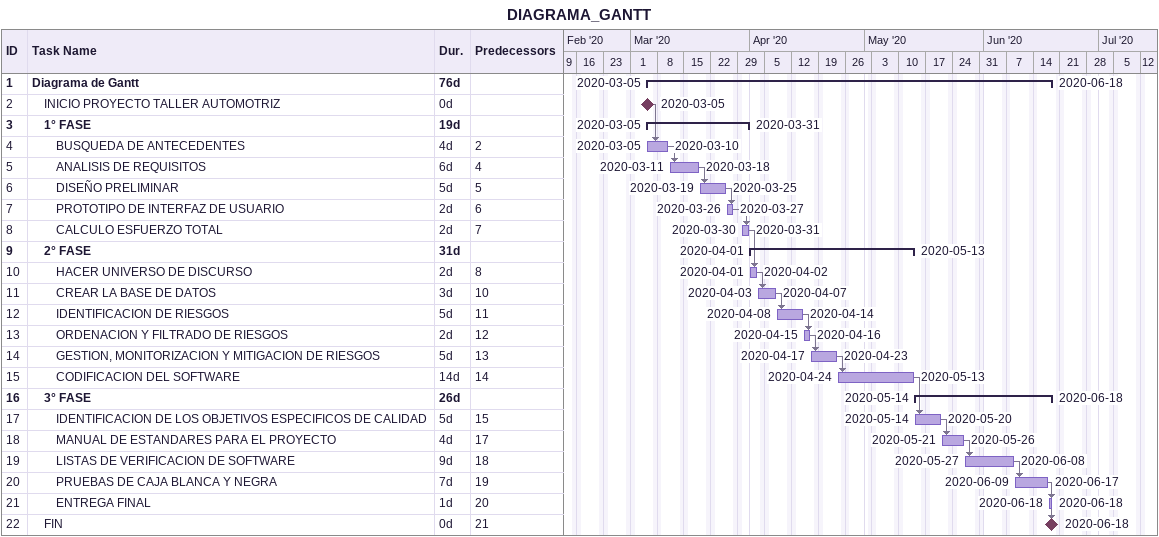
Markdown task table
DIAGRAMA_GANTT

| ID | Level | Task | Duration | Start | Finish | Predecessors |
|---|---|---|---|---|---|---|
| 1 | 1 | **Diagrama de Gantt** | 76d | 2020-03-05 | 2020-06-18 |  |
| 2 | 2 | INICIO PROYECTO TALLER AUTOMOTRIZ | 0d | 2020-03-05 | 2020-03-05 |  |
| 3 | 2 | **1° FASE** | 19d | 2020-03-05 | 2020-03-31 |  |
| 4 | 3 | BUSQUEDA DE ANTECEDENTES | 4d | 2020-03-05 | 2020-03-10 | 2 |
| 5 | 3 | ANALISIS DE REQUISITOS | 6d | 2020-03-11 | 2020-03-18 | 4 |
| 6 | 3 | DISEÑO PRELIMINAR | 5d | 2020-03-19 | 2020-03-25 | 5 |
| 7 | 3 | PROTOTIPO DE INTERFAZ DE USUARIO | 2d | 2020-03-26 | 2020-03-27 | 6 |
| 8 | 3 | CALCULO ESFUERZO TOTAL | 2d | 2020-03-30 | 2020-03-31 | 7 |
| 9 | 2 | **2° FASE** | 31d | 2020-04-01 | 2020-05-13 |  |
| 10 | 3 | HACER UNIVERSO DE DISCURSO | 2d | 2020-04-01 | 2020-04-02 | 8 |
| 11 | 3 | CREAR LA BASE DE DATOS | 3d | 2020-04-03 | 2020-04-07 | 10 |
| 12 | 3 | IDENTIFICACION DE RIESGOS | 5d | 2020-04-08 | 2020-04-14 | 11 |
| 13 | 3 | ORDENACION Y FILTRADO DE RIESGOS | 2d | 2020-04-15 | 2020-04-16 | 12 |
| 14 | 3 | GESTION, MONITORIZACION Y MITIGACION DE RIESGOS | 5d | 2020-04-17 | 2020-04-23 | 13 |
| 15 | 3 | CODIFICACION DEL SOFTWARE | 14d | 2020-04-24 | 2020-05-13 | 14 |
| 16 | 2 | **3° FASE** | 26d | 2020-05-14 | 2020-06-18 |  |
| 17 | 3 | IDENTIFICACION DE LOS OBJETIVOS ESPECIFICOS DE CALIDAD | 5d | 2020-05-14 | 2020-05-20 | 15 |
| 18 | 3 | MANUAL DE ESTANDARES PARA EL PROYECTO | 4d | 2020-05-21 | 2020-05-26 | 17 |
| 19 | 3 | LISTAS DE VERIFICACION DE SOFTWARE | 9d | 2020-05-27 | 2020-06-08 | 18 |
| 20 | 3 | PRUEBAS DE CAJA BLANCA Y NEGRA | 7d | 2020-06-09 | 2020-06-17 | 19 |
| 21 | 3 | ENTREGA FINAL | 1d | 2020-06-18 | 2020-06-18 | 20 |
| 22 | 2 | FIN | 0d | 2020-06-18 | 2020-06-18 | 21 |
